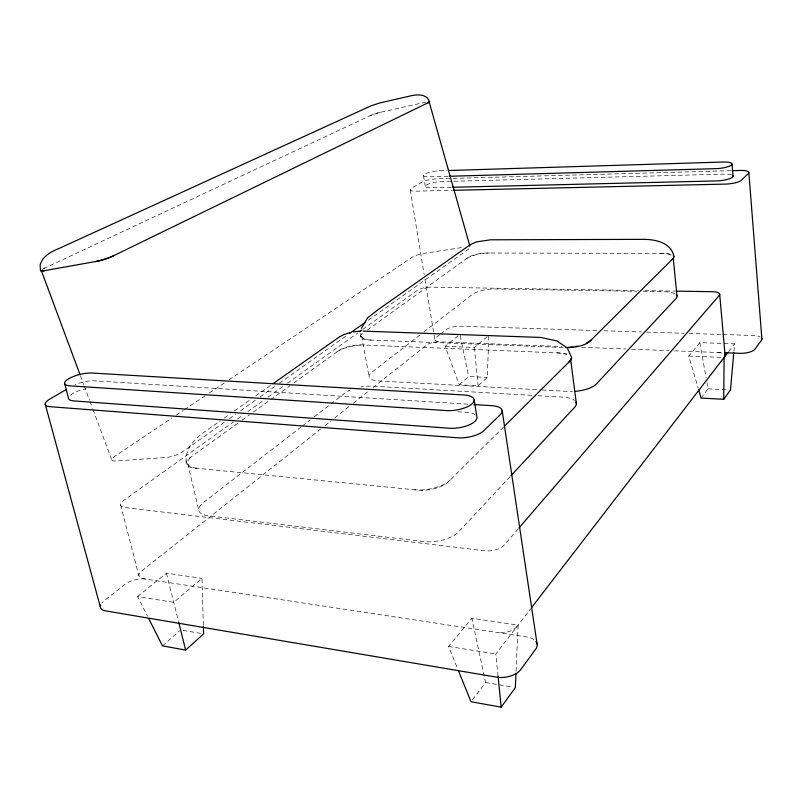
<?xml version="1.0" encoding="UTF-8"?>
<svg xmlns="http://www.w3.org/2000/svg" width="802" height="802" viewBox="0 0 802 802"><rect width="100%" height="100%" fill="white"/><g stroke="black" fill="none" stroke-linecap="round" stroke-linejoin="round"><path stroke-width="0.6" stroke-dasharray="4.01 3.01" d="M458.072 335.797L445.12 346.334L459.275 384.749L478.102 385.792L487.335 377.451L488.769 336.539M516.047 671.344L518.092 625.089L471.887 618.262L448.589 646.442L457.461 668.327M186.194 462.614C184.169 441.762 206.214 431.286 220.119 420.97M733.9 351.326L734.572 343.847L699.835 342.644L688.748 356.048L698.241 388.459M360.549 336.75L360.9 333.151M472.458 699.795L485.581 682.472L471.887 618.262M701.058 398.053L708.056 388.82L706.973 382.744M498.062 676.276L495.826 654.021L530.643 608.778M728.587 351.627L734.572 343.847M518.172 528.889L504.278 545.019A14.767 7.118 -8.9 0 1 484.608 550.763L125.052 507.526A13.073 5.083 -15.3 0 1 123.588 500.468L233.492 421.862M510.042 476.679L458.995 531.485A26.005 12.1 -10.1 0 1 423.877 541.561L208.149 515.786A24.16 9.935 -14 0 1 203.558 502.423L301.321 426.794M503.596 427.025L448.589 481.701A22.496 9.694 -10 0 1 418.203 490.132L194.094 467.987A20.832 7.89 -13.7 0 1 190.405 457.381L238.314 422.895M162.475 645.881L179.718 630.713M459.275 384.749L468.669 376.489L487.335 377.451M203.337 625.239L201.964 578.392L173.693 602.342L137.613 596.548L147.558 616.287M445.12 346.334L474.403 347.507L488.809 335.296M137.613 596.548L166.395 573.139L201.964 578.392M321.021 428.799L141.733 570.974A12.822 5.594 -16.2 0 0 143.388 578.733L526.724 636.938A17.865 9.915 -8.4 0 1 535.375 640.788M324.94 425.692L330.815 421.03M334.735 417.922L349.431 406.273M353.351 403.165L369.03 390.734M372.94 387.627L426.834 344.9A9.123 3.098 -9.4 0 1 438.965 341.842L561.901 346.534M439.656 334.725L436.077 337.562A10.817 3.639 -9.2 0 0 440.559 341.903M440.559 334.013L445.932 329.752A10.687 3.549 -9 0 1 460.087 326.213L597.751 330.564M302.304 426.032L310.204 419.917M314.153 416.86L344.77 393.18A20.451 7.439 -10.7 0 1 350.053 390.173M420.007 334.965L371.747 372.308A19.789 6.997 -10.2 0 0 378.745 380.94L540.969 389.902M423.947 331.918L472.218 294.575A17.403 5.424 -8.5 0 1 495.065 288.981L636.968 291.316M242.134 420.148L249.492 414.845M253.292 412.118L269.813 400.218M270.535 399.707L289.803 385.832M293.863 382.915L338.494 350.795A17.524 5.855 -10.6 0 1 362.013 344.94L560.057 352.99A18.997 6.867 -7.5 0 1 568.428 354.574M367.446 329.953L467.867 257.673A14.897 4.251 -8.6 0 1 487.466 253.021L663.064 253.412A16.14 4.812 -6.3 0 1 670.592 254.284M237.562 418.955L242.655 415.316M247.738 411.677L264.018 400.028M268.099 397.12L283.357 386.203M287.427 383.286L357.652 333.071M362.735 329.432L417.692 290.134A9.253 2.787 -9.3 0 1 430.022 287.156L638.613 290.524M224.259 422.303L183.427 451.255A12.922 3.579 -19.9 0 1 166.124 457.471L115.648 461.01A12.692 3.368 -20.3 0 1 114.826 456.238L171.939 418.012M229.362 418.684L235.487 414.343M240.59 410.724L255.898 399.867M259.988 396.98L275.297 386.123M279.377 383.226L347.777 334.745M368.188 320.269L469.25 248.62A9.153 1.915 -16 0 0 469.13 246.775M224.189 418.093L230.304 413.792M234.374 410.925L251.688 398.724M255.758 395.847L271.036 385.09M176.089 415.235L183.357 410.373M184.4 409.672L205.172 395.777M209.322 392.99L224.901 382.574M229.051 379.787L411.817 257.472A8.972 1.845 -16.3 0 1 423.526 253.472L463.015 247.347M43.649 268.6L370.724 115.418A7.84 0.792 -16.3 0 1 381.03 112.16L424.549 102.405A9.424 0.972 -16.1 0 1 426.002 102.105M439.787 170.776L447.275 170.545M448.107 176.3L429.361 176.841A11.238 2.506 -9 0 1 424.799 174.094A11.238 2.506 -9 0 1 439.777 170.776M730.883 170.696L436.9 178.826A11.098 2.536 -9.1 0 0 422.133 182.104L411.586 188.249A11.248 2.607 -9.2 0 0 415.967 191.167L452.278 190.335M451.145 187.297L431.105 187.778A11.208 2.586 -9 0 1 426.534 184.931A11.208 2.586 -9 0 1 441.471 181.593L723.975 174.114A12.772 3.148 -6.1 0 1 731.504 174.866M644.848 290.625L674.833 291.106M643.194 291.427L664.357 291.768A18.807 6.105 -6.1 0 1 675.063 293.823M604.006 330.765L641.56 331.948M646.562 332.108L684.106 333.291M689.118 333.452L721.65 334.474M722.903 334.514L752.938 335.467A12.241 4.331 -4.4 0 1 760.286 337M581.5 347.276L625.71 348.97M631.515 349.191L669.028 350.624M674.502 350.825L723.284 352.69M563.174 347.487L368.76 339.998A17.012 5.534 -10.1 0 1 362.905 333.221M688.748 356.048L721.66 357.361M708.056 388.82L729.229 389.912M542.212 389.972L568.418 391.416A21.393 8.09 -7 0 0 572.458 391.466M531.736 395.346L372.138 386.153A20.451 7.439 -10.7 0 0 360.93 386.945M537.972 395.707L562.914 397.14A22.095 8.682 -7.4 0 1 574.673 400.549M467.787 404.168L94.385 380.81A16.591 5.113 -14.1 0 0 74.967 384.709M457.762 411.737L466.503 412.308A19.128 7.539 -9.2 0 1 475.345 414.855M448.589 646.442L495.826 654.021M183.036 630.332L201.172 633.46M485.581 682.472L512.949 687.194M80.421 375.687L83.899 385.04M84.33 386.203L89.553 400.238M89.984 401.401L92.591 408.418M93.032 409.591L111.729 459.857M120.601 504.959L138.926 575.846M166.395 573.139L178.505 621.46M187.778 463.797L198.956 510.894M460.178 335.497L468.669 376.489M361.652 336.279L369.08 376.709M699.835 342.644L706.111 377.882M410.203 189.783L424.138 274.515M424.95 279.427L434.844 339.587M423.506 175.558L425.25 186.425M474.403 347.507L478.102 385.792M145.312 579.034A15.719 6.917 -16.7 0 0 124.079 584.969L104.16 600.768A16.08 7.148 -17.3 0 0 101.924 602.924M70.386 395.226A16.832 5.273 -14.2 0 1 86.175 388.739M370.033 115.749A9.233 0.932 -16.3 0 1 382.163 111.909M42.255 269.452A13.213 1.734 -18.3 0 1 44.982 267.978M660.407 253.412A18.997 5.664 -6.3 0 1 671.204 255.176M466.704 258.515A17.574 5.023 -8.6 0 1 489.791 253.021M371.336 340.098A20 6.506 -10.1 0 1 362.775 333.562M557.029 352.87A22.366 8.09 -7.6 0 1 566.854 354.735M336.89 351.938A20.682 6.927 -10.6 0 1 364.609 345.04M196.971 468.268A24.471 9.273 -13.6 0 1 192.58 455.817M450.403 479.897A26.366 11.328 -10 0 1 414.724 489.791M717.79 352.479A10.346 3.769 -4.8 0 1 723.875 353.862M516.889 626.643A14.436 7.769 -8.8 0 1 497.721 632.537"/><path stroke-width="1.2" d="M698.602 389.652L701.058 398.053L723.725 399.306L724.096 357.461M515.937 673.85L515.335 687.605L501.18 707.184L470.995 701.72L458.393 670.622M733.79 352.579L730.472 389.972L723.725 399.306M361.381 328.349L367.557 317.863L377.732 309.903L470.553 244.5L476.478 241.903L490.453 239.808L644.958 239.357C656.497 239.628 671.535 243.186 673.891 256.57M531.405 607.786L727.835 352.599M518.984 527.937L719.264 295.387A10.516 3.408 -5.3 0 0 712.296 291.707L676.076 291.126M510.894 475.756L574.703 407.246A22.095 8.682 -7.4 0 0 575.936 402.043M504.318 426.303L570.132 360.87A18.997 6.867 -7.5 0 0 571.224 356.74L567.666 348.69M148.671 618.472L162.475 645.881L185.663 650.071L203.588 633.871L203.367 626.472M359.687 331.617L361.722 330.163M349.812 333.291L365.131 322.434M273.071 383.657L339.256 337.01L343.898 334.584L350.063 332.619M66.516 389.381L49.694 399.175A16.992 5.293 -14.5 0 0 50.436 406.724L457.621 437.782A19.499 7.819 -9.1 0 0 483.746 430.734L500.408 414.544A19.058 7.469 -8.7 0 0 491.516 405.652L474.032 404.559M353.431 331.898L360.138 331.136M448.518 170.505L722.953 162.034A12.812 3.048 -6.2 0 1 731.514 164.991A12.812 3.048 -6.2 0 1 715.574 168.671L449.361 176.27M732.126 170.666L739.634 170.455A12.782 3.118 -6 0 1 748.376 173.463L741.339 180.31A12.952 3.218 -6 0 1 725.239 184.099L453.531 190.305M452.398 187.267L716.627 180.911A12.772 3.148 -6.1 0 0 729.078 178.926A12.772 3.148 -6.1 0 0 732.697 175.518M363.216 331.116L540.809 337.452L556.989 340.98L566.603 347.537M724.537 352.74L739.554 353.311A12.401 4.461 -4.4 0 0 754.913 349.191L761.469 340.228A12.241 4.331 -4.4 0 0 761.499 337.973M429.651 101.704L427.486 98.095C422.323 93.513 415.045 94.776 408.97 96.26L380.148 102.867L371.065 105.824L58.586 248.68C50.857 251.698 42.406 256.369 40.1 265.031L40.501 270.715A11.238 1.474 -18.3 0 0 43.629 270.805L96.992 261.302A11.469 1.574 -18.1 0 0 112.501 256.259L428.709 102.456A8.01 0.822 -16.1 0 0 428.819 101.613M41.283 270.464L79.989 374.514M429.16 101.884L469.842 246.034M45.213 404.108L100.36 607.074M64.581 383.386L68.561 398.383A16.832 5.273 -14.2 0 0 73.924 400.94L449.29 428.228A19.128 7.539 -9.2 0 0 468.358 425.24A19.128 7.539 -9.2 0 0 476.899 417.2L474.152 399.697M178.786 622.623L185.663 650.071M502.162 410.464L537.079 643.936M570.563 358.825L576.367 403.707M498.062 676.276L501.18 707.184M673.249 258.334L676.998 295.938M719.705 294.474L725.118 355.677M732.056 164.119L733.058 176.3M748.857 172.61L761.9 339.066M535.987 641.51A17.865 9.915 -8.4 0 1 535.646 649.199L520.829 669.48A18.245 10.356 -9 0 1 496.568 677.139L105.663 610.883A16.08 7.148 -17.3 0 1 100.621 605.069M428.839 101.784A9.424 0.972 -16.1 0 1 428.047 102.776M44.962 270.575A13.213 1.734 -18.3 0 1 41.524 270.745M113.804 255.627A13.464 1.845 -18.1 0 1 95.578 261.562M676.377 294.815A18.807 6.105 -6.1 0 1 676.076 298.414L596.397 383.957A21.393 8.09 -7 0 1 574.543 391.366M673.018 258.254A18.997 5.664 -6.3 0 1 672.176 259.437M590.994 340.138A21.634 7.539 -7.2 0 1 586.362 343.156M577.31 346.103A21.634 7.539 -7.2 0 1 575.234 346.514M573.119 346.865A21.634 7.539 -7.2 0 1 566.733 347.456M673.369 255.688A16.14 4.812 -6.3 0 1 673.089 258.525L589.781 341.341A18.446 6.446 -7.2 0 1 565.661 347.577M570.122 360.469A22.366 8.09 -7.6 0 1 568.839 362.153M724.838 354.715A10.346 3.769 -4.8 0 1 724.687 356.69M68.922 378.624L68.902 378.634A16.902 5.123 -14 0 0 69.944 385.842L446.383 410.574A19.218 7.338 -9.2 0 0 472.097 403.827A19.218 7.338 -9.2 0 0 463.736 394.975L91.959 373.04A16.902 5.123 -14 0 0 68.922 378.624"/></g></svg>
